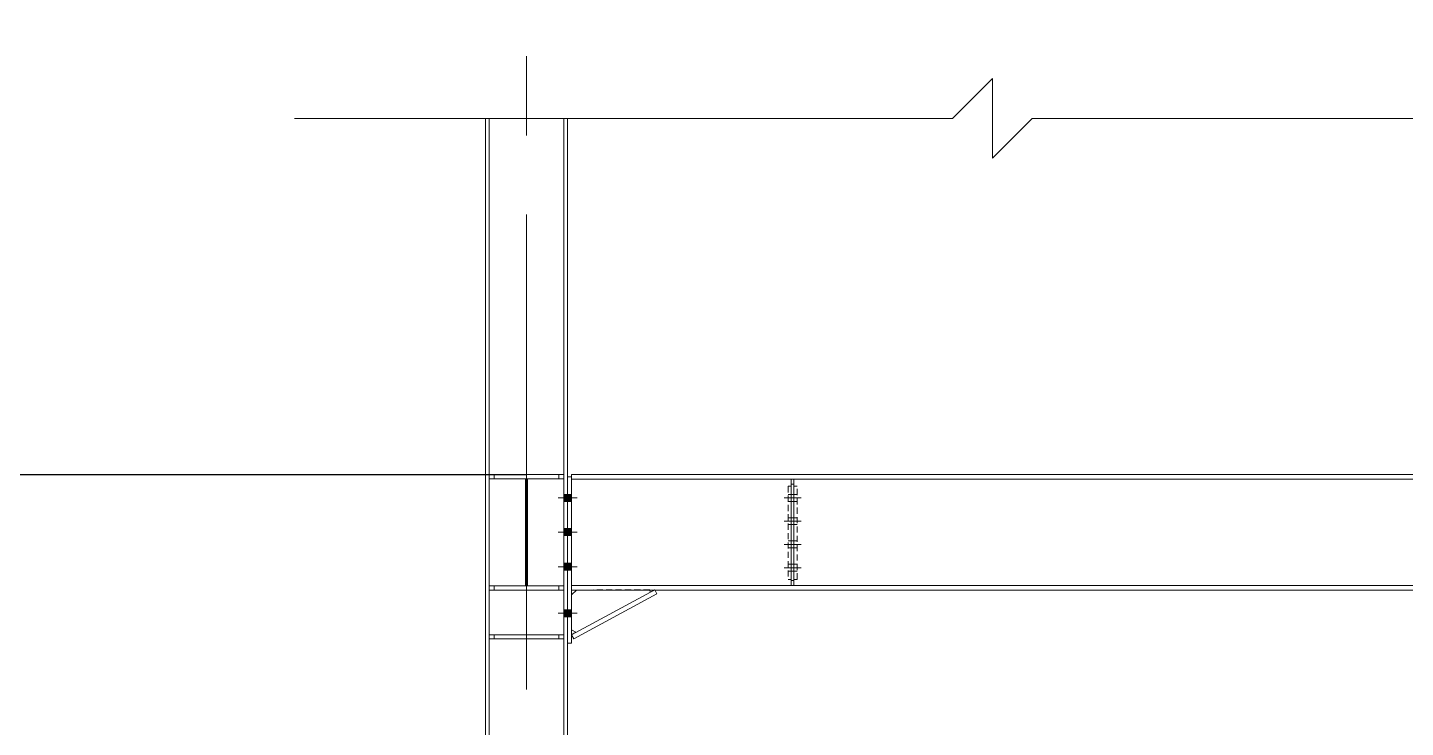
# Model space of a CAD drawing. Header units: metres. Extents: x 0 to 63075, y 0 to 44550.
# Drawn here: x 33126 to 37267, y 35512 to 37617 of the extents above; entities that cross this region are included whole.
import ezdxf

# ---------------------------------------------------------------- set-up
doc = ezdxf.new("R2010")
doc.units = ezdxf.units.M
doc.header["$LTSCALE"] = 75
doc.linetypes.add('CENTER2', pattern=[28.575, 19.05, -3.175, 3.175, -3.175])
doc.linetypes.add('DASHED2', pattern=[0.375, 0.25, -0.125])
for name, color, linetype in [('SC1', 7, 'CENTER2'), ('SDM', 7, 'Continuous'), ('SL1', 8, 'Continuous')]:
    doc.layers.add(name, color=color, linetype=linetype)

# ---------------------------------------------------------------- blocks, each defined once
blk = doc.blocks.new('A$C5138bbe7')
at = {"layer": 'SL1'}
for points in [[(22336.7, 8761.2), (22326, 8761.2), (22326, 8782.2), (22336.7, 8782.2)], [(22349.2, 8761.2), (22336.7, 8761.2), (22336.7, 8782.2), (22349.2, 8782.2)], [(22336.7, 8658.2), (22326, 8658.2), (22326, 8679.2), (22336.7, 8679.2)], [(22349.2, 8658.2), (22336.7, 8658.2), (22336.7, 8679.2), (22349.2, 8679.2)], [(22336.7, 8554.2), (22326, 8554.2), (22326, 8575.2), (22336.7, 8575.2)], [(22349.2, 8554.2), (22336.7, 8554.2), (22336.7, 8575.2), (22349.2, 8575.2)], [(22336.7, 8435.2), (22336.7, 8414.2), (22326, 8414.2), (22326, 8435.2)], [(22349.2, 8435.2), (22349.2, 8414.2), (22336.7, 8414.2), (22336.7, 8435.2)]]:
    blk.add_hatch(color=256, dxfattribs=at).paths.add_polyline_path(points, flags=17)
at = {"layer": 'SL1', "lineweight": 0}
for p, q in [((22090.7, 2520.7), (22090.7, 9913)), ((22101.4, 2520.7), (22101.4, 9913)), ((22326, 9913), (22326, 2520.7)), ((22336.7, 9913), (22336.7, 2520.7)), ((22101.4, 8841.7), (22326, 8841.7)), ((22101.4, 8841.7), (22101.4, 8829.2)), ((22101.4, 8829.2), (22326, 8829.2)), ((22210.6, 8829.2), (22210.6, 8507.2)), ((22210.6, 8829.2), (22216.9, 8829.2)), ((22216.9, 8829.2), (22216.9, 8507.2)), ((22326, 8841.7), (22326, 8829.2)), ((22349.2, 8834.7), (22336.7, 8834.7)), ((22349.2, 8828.2), (22349.2, 8841.7)), ((22349.2, 8841.7), (26478.2, 8841.7)), ((26478.2, 8828.2), (22349.2, 8828.2)), ((22349.2, 8828.2), (22349.2, 8508.2)), ((23017.7, 8828.2), (23009.7, 8828.2)), ((23009.7, 8828.2), (23009.7, 8508.2)), ((23017.7, 8508.2), (23017.7, 8828.2)), ((22326, 8782.2), (22336.7, 8782.2)), ((22326, 8782.2), (22336.7, 8782.2)), ((22336.7, 8782.2), (22349.2, 8782.2)), ((22336.7, 8782.2), (22349.2, 8782.2)), ((23009.7, 8782.2), (23000.2, 8782.2)), ((23017.7, 8782.2), (23009.7, 8782.2)), ((23027.2, 8782.2), (23017.7, 8782.2)), ((22309.1, 8771.7), (22366.2, 8771.7)), ((22309.1, 8771.7), (22366.2, 8771.7)), ((22326, 8761.2), (22336.7, 8761.2)), ((22326, 8761.2), (22336.7, 8761.2)), ((22336.7, 8761.2), (22349.2, 8761.2)), ((22336.7, 8761.2), (22349.2, 8761.2)), ((23039.1, 8771.7), (22988.3, 8771.7)), ((23009.7, 8761.2), (23000.2, 8761.2)), ((23017.7, 8761.2), (23009.7, 8761.2)), ((23027.2, 8761.2), (23017.7, 8761.2)), ((23039.1, 8701.7), (22988.3, 8701.7)), ((23009.7, 8712.2), (23000.2, 8712.2)), ((23017.7, 8712.2), (23009.7, 8712.2)), ((23027.2, 8712.2), (23017.7, 8712.2)), ((22309.1, 8668.7), (22366.2, 8668.7)), ((22309.1, 8668.7), (22366.2, 8668.7)), ((22326, 8679.2), (22336.7, 8679.2)), ((22326, 8679.2), (22336.7, 8679.2)), ((22326, 8658.2), (22336.7, 8658.2)), ((22326, 8658.2), (22336.7, 8658.2)), ((22336.7, 8679.2), (22349.2, 8679.2)), ((22336.7, 8679.2), (22349.2, 8679.2)), ((22336.7, 8658.2), (22349.2, 8658.2)), ((22336.7, 8658.2), (22349.2, 8658.2)), ((23009.7, 8691.2), (23000.2, 8691.2)), ((23017.7, 8691.2), (23009.7, 8691.2)), ((23027.2, 8691.2), (23017.7, 8691.2)), ((23039.1, 8631.7), (22988.3, 8631.7)), ((23009.7, 8642.2), (23000.2, 8642.2)), ((23009.7, 8621.2), (23000.2, 8621.2)), ((23017.7, 8642.2), (23009.7, 8642.2)), ((23017.7, 8621.2), (23009.7, 8621.2)), ((23027.2, 8642.2), (23017.7, 8642.2)), ((23027.2, 8621.2), (23017.7, 8621.2)), ((22326, 8575.2), (22336.7, 8575.2)), ((22326, 8575.2), (22336.7, 8575.2)), ((22336.7, 8575.2), (22349.2, 8575.2)), ((22336.7, 8575.2), (22349.2, 8575.2)), ((23009.7, 8572.2), (23000.2, 8572.2)), ((23017.7, 8572.2), (23009.7, 8572.2)), ((23027.2, 8572.2), (23017.7, 8572.2)), ((22309.1, 8564.7), (22366.2, 8564.7)), ((22309.1, 8564.7), (22366.2, 8564.7)), ((22326, 8554.2), (22336.7, 8554.2)), ((22326, 8554.2), (22336.7, 8554.2)), ((22336.7, 8554.2), (22349.2, 8554.2)), ((22336.7, 8554.2), (22349.2, 8554.2)), ((23039.1, 8561.7), (22988.3, 8561.7)), ((23009.7, 8551.2), (23000.2, 8551.2)), ((23017.7, 8551.2), (23009.7, 8551.2)), ((23027.2, 8551.2), (23017.7, 8551.2)), ((22326, 8507.2), (22101.4, 8507.2)), ((22101.4, 8507.2), (22101.4, 8494.7)), ((22101.4, 8494.7), (22326, 8494.7)), ((22210.6, 8507.2), (22216.9, 8507.2)), ((22326, 8507.2), (22326, 8494.7)), ((22349.2, 8508.2), (22349.2, 8494.7)), ((26478.2, 8508.2), (22349.2, 8508.2)), ((22349.2, 8360), (22599.5, 8494.9)), ((22349.2, 8494.7), (26478.2, 8494.7)), ((22363.8, 8494.7), (22349.2, 8480.1)), ((22349.2, 8494.7), (22349.2, 8334.7)), ((22584.3, 8494.7), (22586, 8488)), ((22598.5, 8494.7), (22586, 8488)), ((22599.5, 8494.9), (22605.9, 8483)), ((23017.7, 8508.2), (23009.7, 8508.2)), ((22605.9, 8483), (22355.6, 8348.1)), ((22309.1, 8424.7), (22366.2, 8424.7)), ((22309.1, 8424.7), (22366.2, 8424.7)), ((22326, 8435.2), (22336.7, 8435.2)), ((22326, 8435.2), (22336.7, 8435.2)), ((22326, 8414.2), (22336.7, 8414.2)), ((22326, 8414.2), (22336.7, 8414.2)), ((22336.7, 8435.2), (22349.2, 8435.2)), ((22336.7, 8435.2), (22349.2, 8435.2)), ((22336.7, 8414.2), (22349.2, 8414.2)), ((22336.7, 8414.2), (22349.2, 8414.2)), ((22349.2, 8375.4), (22362.4, 8367.5)), ((22362.4, 8367.5), (22349.2, 8360.4)), ((22101.4, 8360), (22326, 8360)), ((22101.4, 8360), (22101.4, 8347.5)), ((22101.4, 8347.5), (22326, 8347.5)), ((22326, 8360), (22326, 8347.5)), ((22349.2, 8334.7), (22336.7, 8334.7)), ((22355.6, 8348.1), (22349.2, 8360))]:
    blk.add_line(p, q, dxfattribs=at)
at = {"layer": 'SL1', "linetype": 'DASHED2', "lineweight": 0}
for p, q in [((22326, 8841.7), (22101.4, 8841.7)), ((22101.4, 8829.2), (22101.4, 8841.7)), ((22326, 8829.2), (22101.4, 8829.2)), ((22116.4, 8829.2), (22116.4, 8841.7)), ((22116.4, 8829.2), (22116.4, 8841.7)), ((22210.6, 8507.2), (22210.6, 8829.2)), ((22210.6, 8829.2), (22216.9, 8829.2)), ((22216.9, 8829.2), (22216.9, 8507.2)), ((22311, 8829.2), (22311, 8841.7)), ((22311, 8829.2), (22311, 8841.7)), ((22326, 8829.2), (22326, 8841.7)), ((22336.7, 8834.7), (22336.7, 8334.7)), ((22349.2, 8834.7), (22349.2, 8494.7)), ((22349.2, 8828.2), (22349.2, 8508.2)), ((23009.7, 8508.2), (23009.7, 8828.2)), ((23009.7, 8828.2), (23017.7, 8828.2)), ((23017.7, 8828.2), (23017.7, 8508.2)), ((22210.6, 8814.2), (22216.9, 8814.2)), ((22210.6, 8814.2), (22216.9, 8814.2)), ((23009.7, 8806.7), (23000.2, 8806.7)), ((23000.2, 8806.7), (23000.2, 8526.7)), ((23009.7, 8813.2), (23017.7, 8813.2)), ((23009.7, 8813.2), (23017.7, 8813.2)), ((23009.7, 8526.7), (23009.7, 8806.7)), ((23027.2, 8806.7), (23017.7, 8806.7)), ((23017.7, 8806.7), (23017.7, 8526.7)), ((23027.2, 8526.7), (23027.2, 8806.7)), ((22326, 8507.2), (22101.4, 8507.2)), ((22101.4, 8494.7), (22101.4, 8507.2)), ((22101.4, 8507.2), (22216.9, 8507.2)), ((22326, 8494.7), (22101.4, 8494.7)), ((22116.4, 8494.7), (22116.4, 8507.2)), ((22116.4, 8494.7), (22116.4, 8507.2)), ((22210.6, 8522.2), (22216.9, 8522.2)), ((22210.6, 8522.2), (22216.9, 8522.2)), ((22216.9, 8507.2), (22210.6, 8507.2)), ((22311, 8494.7), (22311, 8507.2)), ((22311, 8494.7), (22311, 8507.2)), ((22326, 8494.7), (22326, 8507.2)), ((22349.2, 8508.2), (22349.2, 8494.7)), ((22584.2, 8494.8), (22363.8, 8494.7)), ((22584.2, 8494.8), (22584.3, 8494.7)), ((22584.3, 8494.7), (22584.2, 8494.8)), ((22586, 8488), (22599.2, 8494.9)), ((22599.2, 8495.1), (22598.5, 8494.7)), ((22599.5, 8494.9), (22599.2, 8495.1)), ((22599.2, 8494.9), (22599.2, 8495.1)), ((22599.5, 8494.9), (22599.2, 8494.9)), ((23000.2, 8526.7), (23009.7, 8526.7)), ((23009.7, 8523.2), (23017.7, 8523.2)), ((23009.7, 8523.2), (23017.7, 8523.2)), ((23017.7, 8508.2), (23009.7, 8508.2)), ((23017.7, 8526.7), (23027.2, 8526.7)), ((22349.2, 8480.1), (22349.2, 8375.4)), ((22326, 8360), (22101.4, 8360)), ((22101.4, 8347.5), (22101.4, 8360)), ((22326, 8347.5), (22101.4, 8347.5)), ((22116.4, 8347.5), (22116.4, 8360)), ((22116.4, 8347.5), (22116.4, 8360)), ((22311, 8347.5), (22311, 8360)), ((22311, 8347.5), (22311, 8360)), ((22326, 8347.5), (22326, 8360)), ((22349.2, 8360), (22349.2, 8360.4)), ((22349.2, 8360.4), (22349.2, 8360))]:
    blk.add_line(p, q, dxfattribs=at)

msp = doc.modelspace()

# ---------------------------------------------------------------- linework, layer by layer
at = {"layer": 'SC1', "lineweight": 0}
msp.add_line((34625, 29196.2), (34625, 40342.3), dxfattribs=at)
at = {"layer": 'SDM', "linetype": 'Continuous', "lineweight": 0}
for p, q in [((35905.3, 37343.5), (36025.3, 37463.5)), ((36025.3, 37463.5), (36025.3, 37223.5)), ((35905.3, 37343.5), (33928.2, 37343.5)), ((36025.3, 37223.5), (36145.3, 37343.5)), ((38122.4, 37343.5), (36145.3, 37343.5))]:
    msp.add_line(p, q, dxfattribs=at)
at = {"layer": 'SDM'}
msp.add_line((32003.4, 36272.2), (34625, 36272.2), dxfattribs=at)

# ---------------------------------------------------------------- block references
msp.add_blockref('A$C5138bbe7', (12411.3, 27430.5), dxfattribs=at)

doc.saveas('drawing.dxf')
